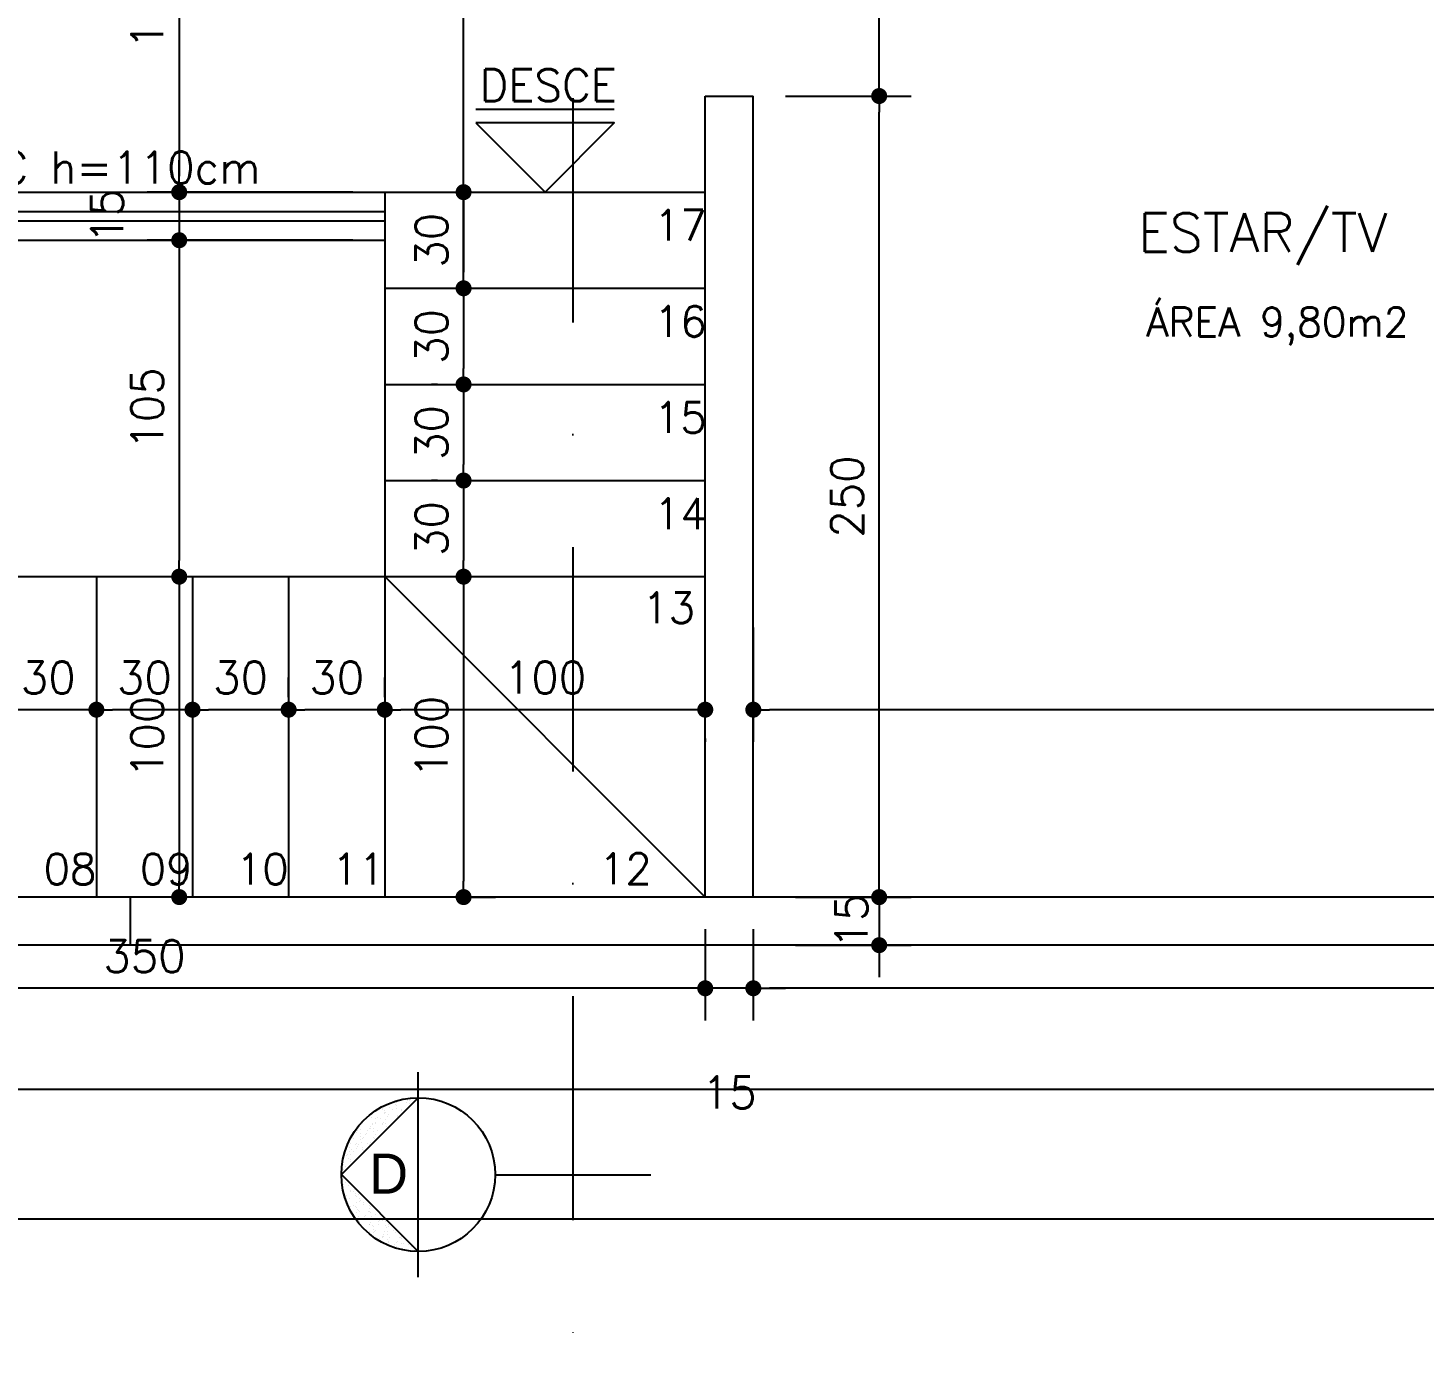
# Model space of a CAD drawing. Header units: inches. Extents: x 580771 to 672494, y 7715997 to 7829530.
# Drawn here: x 653486.4 to 653922, y 7723160.7 to 7723578.9 of the extents above; entities that cross this region are included whole.
import ezdxf

# ---------------------------------------------------------------- set-up
doc = ezdxf.new("R2010")
doc.units = ezdxf.units.IN
doc.header["$MEASUREMENT"] = 0
doc.header["$PDMODE"] = 2
doc.linetypes.add('DASHDOTX2', pattern=[2, 1, -0.5, 0, -0.5])
for name, color, linetype in [('02', 2, 'Continuous'), ('04', 4, 'Continuous'), ('1-ARQ-2', 2, 'Continuous'), ('1-ARQ-A', 1, 'Continuous'), ('ARQ-2', 2, 'Continuous'), ('Layer3', 3, 'Continuous'), ('NIVEL', 2, 'Continuous'), ('P01', 1, 'Continuous'), ('parede', 6, 'Continuous'), ('SIMBOLOS', 2, 'Continuous'), ('TEXTO-1', 2, 'Continuous')]:
    doc.layers.add(name, color=color, linetype=linetype)
doc.styles.add('R80E50', font='romans.shx', dxfattribs={"height": 10})
doc.styles.add('ROMANS', font='romans', dxfattribs={"height": 0.2})
doc.dimstyles.new('ARQ50', dxfattribs={"dimscale": 50, "dimtxt": 10, "dimasz": 0.1, "dimexe": 0.2, "dimexo": 0.2, "dimgap": 0.1, "dimtad": 1, "dimdec": 0, "dimzin": 12, "dimdsep": 46, "dimtxsty": 'R80E50', "dimblk1": 'DOT', "dimblk2": 'DOT', "dimsah": 1, "dimcen": 0.4, "dimclrd": 15, "dimclre": 15, "dimclrt": 3, "dimadec": 0, "dimazin": 0, "dimtfac": 1, "dimtdec": 0, "dimtmove": 2, "dimatfit": 3, "dimldrblk": 'DOT', "dimfxl": 0.2, "dimtolj": 1, "dimtzin": 12, "dimarcsym": 0})

# ---------------------------------------------------------------- blocks, each defined once
blk = doc.blocks.new('*X22')
at = {"color": 0}
for p, q in [((2436.28, -1023.24), (2436.28, -1023.24)), ((2436.91, -1023.13), (2436.91, -1023.13)), ((2437.21, -1023.72), (2437.21, -1023.72)), ((2438.17, -1022.98), (2438.17, -1022.98)), ((2438.54, -1022.4), (2438.54, -1022.4)), ((2438.68, -1022.54), (2438.68, -1022.54)), ((2439.25, -1022.15), (2439.25, -1022.15)), ((2439.3, -1023.69), (2439.3, -1023.69)), ((2439.38, -1023.17), (2439.38, -1023.17)), ((2439.4, -1023.12), (2439.4, -1023.12)), ((2440.33, -1022.9), (2440.33, -1022.9)), ((2440.34, -1022.13), (2440.34, -1022.13)), ((2440.67, -1022.35), (2440.67, -1022.35)), ((2441.09, -1021.83), (2441.09, -1021.83)), ((2441.3, -1022.16), (2441.3, -1022.16)), ((2442.83, -1022.13), (2442.83, -1022.13)), ((2443.17, -1022.34), (2443.17, -1022.34)), ((2443.46, -1022.08), (2443.46, -1022.08)), ((2444, -1023.25), (2444, -1023.25)), ((2444.38, -1023.12), (2444.38, -1023.12)), ((2444.48, -1022.88), (2444.48, -1022.88)), ((2444.99, -1022.5), (2444.99, -1022.5)), ((2445.08, -1023.1), (2445.08, -1023.1)), ((2445.13, -1022.64), (2445.13, -1022.64)), ((2445.5, -1023.05), (2445.5, -1023.05)), ((2445.6, -1023.6), (2445.6, -1023.6)), ((2445.66, -1022.34), (2445.66, -1022.34)), ((2445.83, -1023.27), (2445.83, -1023.27)), ((2446.15, -1022.96), (2446.15, -1022.96)), ((2446.64, -1022.8), (2446.64, -1022.8)), ((2446.87, -1023.11), (2446.87, -1023.11)), ((2447.65, -1023.61), (2447.65, -1023.61)), ((2434.32, -1024.52), (2434.32, -1024.52)), ((2434.57, -1024.58), (2434.57, -1024.58)), ((2434.73, -1024.47), (2434.73, -1024.47)), ((2435.06, -1025.14), (2435.06, -1025.14)), ((2435.1, -1025.34), (2435.1, -1025.34)), ((2435.37, -1025.31), (2435.37, -1025.31)), ((2435.38, -1024.38), (2435.38, -1024.38)), ((2435.51, -1025.44), (2435.51, -1025.44)), ((2436, -1024.14), (2436, -1024.14)), ((2436.18, -1024.51), (2436.18, -1024.51)), ((2436.34, -1024.36), (2436.34, -1024.36)), ((2436.47, -1024.24), (2436.47, -1024.24)), ((2436.89, -1024.18), (2436.89, -1024.18)), ((2436.98, -1023.88), (2436.98, -1023.88)), ((2437.26, -1025.26), (2437.26, -1025.26)), ((2437.54, -1024.1), (2437.54, -1024.1)), ((2437.55, -1025.13), (2437.55, -1025.13)), ((2437.77, -1024.61), (2437.77, -1024.61)), ((2437.92, -1024.74), (2437.92, -1024.74)), ((2438.22, -1024.52), (2438.22, -1024.52)), ((2438.49, -1024.14), (2438.49, -1024.14)), ((2438.62, -1023.96), (2438.62, -1023.96)), ((2438.83, -1024.35), (2438.83, -1024.35)), ((2439.04, -1023.9), (2439.04, -1023.9)), ((2439.69, -1023.81), (2439.69, -1023.81)), ((2445.66, -1025.14), (2445.66, -1025.14)), ((2445.82, -1025.08), (2445.82, -1025.08)), ((2445.97, -1024.13), (2445.97, -1024.13)), ((2446.24, -1025.02), (2446.24, -1025.02)), ((2446.3, -1024.34), (2446.3, -1024.34)), ((2446.63, -1024), (2446.63, -1024)), ((2446.69, -1024.35), (2446.69, -1024.35)), ((2446.74, -1025.89), (2446.74, -1025.89)), ((2446.77, -1024.14), (2446.77, -1024.14)), ((2446.89, -1024.94), (2446.89, -1024.94)), ((2447.47, -1024.78), (2447.47, -1024.78)), ((2447.52, -1025.11), (2447.52, -1025.11)), ((2447.7, -1025.15), (2447.7, -1025.15)), ((2447.97, -1024.8), (2447.97, -1024.8)), ((2448.27, -1025.51), (2448.27, -1025.51)), ((2448.39, -1024.74), (2448.39, -1024.74)), ((2448.41, -1025.64), (2448.41, -1025.64)), ((2448.46, -1024.12), (2448.46, -1024.12)), ((2448.78, -1024.32), (2448.78, -1024.32)), ((2448.79, -1024.34), (2448.79, -1024.34)), ((2448.83, -1025.86), (2448.83, -1025.86)), ((2449.04, -1024.66), (2449.04, -1024.66)), ((2449.86, -1025.07), (2449.86, -1025.07)), ((2450.01, -1025.11), (2450.01, -1025.11)), ((2450.88, -1025.87), (2450.88, -1025.87)), ((2432.02, -1027.7), (2432.02, -1027.7)), ((2432.31, -1028.16), (2432.31, -1028.16)), ((2432.9, -1026.78), (2432.9, -1026.78)), ((2432.96, -1026.01), (2432.96, -1026.01)), ((2433.1, -1026.87), (2433.1, -1026.87)), ((2433.11, -1026.15), (2433.11, -1026.15)), ((2433.22, -1027.14), (2433.22, -1027.14)), ((2433.32, -1026.73), (2433.32, -1026.73)), ((2433.81, -1026.78), (2433.81, -1026.78)), ((2433.97, -1026.64), (2433.97, -1026.64)), ((2434.13, -1026.08), (2434.13, -1026.08)), ((2434.16, -1026.15), (2434.16, -1026.15)), ((2434.18, -1027.62), (2434.18, -1027.62)), ((2434.49, -1026.37), (2434.49, -1026.37)), ((2434.6, -1027.51), (2434.6, -1027.51)), ((2434.75, -1027.65), (2434.75, -1027.65)), ((2434.8, -1028.16), (2434.8, -1028.16)), ((2435.05, -1026.5), (2435.05, -1026.5)), ((2435.15, -1026.88), (2435.15, -1026.88)), ((2435.47, -1026.44), (2435.47, -1026.44)), ((2435.71, -1027.14), (2435.71, -1027.14)), ((2436.12, -1026.36), (2436.12, -1026.36)), ((2436.21, -1026.08), (2436.21, -1026.08)), ((2436.23, -1026.05), (2436.23, -1026.05)), ((2436.65, -1026.15), (2436.65, -1026.15)), ((2436.98, -1026.36), (2436.98, -1026.36)), ((2437.21, -1026.21), (2437.21, -1026.21)), ((2446.61, -1026.13), (2446.61, -1026.13)), ((2446.95, -1026.34), (2446.95, -1026.34)), ((2447.62, -1026.91), (2447.62, -1026.91)), ((2447.75, -1026.69), (2447.75, -1026.69)), ((2448.16, -1027.12), (2448.16, -1027.12)), ((2448.71, -1026.77), (2448.71, -1026.77)), ((2448.88, -1027.4), (2448.88, -1027.4)), ((2449.1, -1026.12), (2449.1, -1026.12)), ((2449.11, -1026.28), (2449.11, -1026.28)), ((2449.13, -1026.71), (2449.13, -1026.71)), ((2449.44, -1026.34), (2449.44, -1026.34)), ((2449.75, -1028.13), (2449.75, -1028.13)), ((2449.78, -1026.63), (2449.78, -1026.63)), ((2449.91, -1026.61), (2449.91, -1026.61)), ((2449.91, -1027.01), (2449.91, -1027.01)), ((2449.96, -1028.15), (2449.96, -1028.15)), ((2450.05, -1027.14), (2450.05, -1027.14)), ((2450.66, -1027.11), (2450.66, -1027.11)), ((2450.75, -1027.78), (2450.75, -1027.78)), ((2450.87, -1026.49), (2450.87, -1026.49)), ((2450.93, -1027.41), (2450.93, -1027.41)), ((2451.28, -1026.43), (2451.28, -1026.43)), ((2452.06, -1028.13), (2452.06, -1028.13)), ((2452.24, -1028.12), (2452.24, -1028.12)), ((2431.11, -1029.98), (2431.11, -1029.98)), ((2431.37, -1029.15), (2431.37, -1029.15)), ((2431.48, -1029.04), (2431.48, -1029.04)), ((2431.9, -1028.98), (2431.9, -1028.98)), ((2432.07, -1029.24), (2432.07, -1029.24)), ((2432.2, -1028.22), (2432.2, -1028.22)), ((2432.34, -1028.35), (2432.34, -1028.35)), ((2432.55, -1028.9), (2432.55, -1028.9)), ((2432.65, -1028.37), (2432.65, -1028.37)), ((2432.96, -1030.16), (2432.96, -1030.16)), ((2433.04, -1028.99), (2433.04, -1028.99)), ((2433.15, -1028.41), (2433.15, -1028.41)), ((2433.2, -1029.95), (2433.2, -1029.95)), ((2433.64, -1028.75), (2433.64, -1028.75)), ((2433.84, -1029.72), (2433.84, -1029.72)), ((2433.86, -1029.15), (2433.86, -1029.15)), ((2434.05, -1028.7), (2434.05, -1028.7)), ((2434.24, -1029.16), (2434.24, -1029.16)), ((2434.7, -1028.61), (2434.7, -1028.61)), ((2435.14, -1028.37), (2435.14, -1028.37)), ((2435.2, -1028.42), (2435.2, -1028.42)), ((2449.45, -1028.74), (2449.45, -1028.74)), ((2449.87, -1028.69), (2449.87, -1028.69)), ((2450.01, -1029.69), (2450.01, -1029.69)), ((2450.09, -1028.34), (2450.09, -1028.34)), ((2450.4, -1030.13), (2450.4, -1030.13)), ((2450.52, -1028.6), (2450.52, -1028.6)), ((2450.73, -1030.35), (2450.73, -1030.35)), ((2450.98, -1028.95), (2450.98, -1028.95)), ((2451.3, -1029.12), (2451.3, -1029.12)), ((2451.55, -1028.51), (2451.55, -1028.51)), ((2451.6, -1028.46), (2451.6, -1028.46)), ((2451.69, -1028.65), (2451.69, -1028.65)), ((2452.02, -1028.41), (2452.02, -1028.41)), ((2452.11, -1029.67), (2452.11, -1029.67)), ((2452.39, -1029.28), (2452.39, -1029.28)), ((2452.58, -1028.34), (2452.58, -1028.34)), ((2452.89, -1030.13), (2452.89, -1030.13)), ((2453.19, -1030.01), (2453.19, -1030.01)), ((2453.22, -1030.34), (2453.22, -1030.34)), ((2453.33, -1030.15), (2453.33, -1030.15)), ((2453.41, -1030.29), (2453.41, -1030.29)), ((2430.13, -1032.31), (2430.13, -1032.31)), ((2430.48, -1031.24), (2430.48, -1031.24)), ((2430.8, -1030.38), (2430.8, -1030.38)), ((2431.11, -1032.17), (2431.11, -1032.17)), ((2431.14, -1031.16), (2431.14, -1031.16)), ((2431.16, -1031.52), (2431.16, -1031.52)), ((2431.43, -1030.42), (2431.43, -1030.42)), ((2431.58, -1030.56), (2431.58, -1030.56)), ((2432.02, -1031.16), (2432.02, -1031.16)), ((2432.12, -1030.78), (2432.12, -1030.78)), ((2432.22, -1031.01), (2432.22, -1031.01)), ((2432.28, -1031.19), (2432.28, -1031.19)), ((2432.64, -1030.96), (2432.64, -1030.96)), ((2433.29, -1030.38), (2433.29, -1030.38)), ((2451.03, -1030.49), (2451.03, -1030.49)), ((2451.25, -1030.58), (2451.25, -1030.58)), ((2451.95, -1031.12), (2451.95, -1031.12)), ((2452.16, -1031.21), (2452.16, -1031.21)), ((2452.34, -1030.43), (2452.34, -1030.43)), ((2452.57, -1032.35), (2452.57, -1032.35)), ((2452.76, -1030.38), (2452.76, -1030.38)), ((2453.08, -1032.41), (2453.08, -1032.41)), ((2453.19, -1030.42), (2453.19, -1030.42)), ((2453.24, -1031.96), (2453.24, -1031.96)), ((2453.49, -1032.35), (2453.49, -1032.35)), ((2453.53, -1032.13), (2453.53, -1032.13)), ((2453.87, -1032.34), (2453.87, -1032.34)), ((2430.17, -1033.16), (2430.17, -1033.16)), ((2430.67, -1032.62), (2430.67, -1032.62)), ((2430.81, -1032.76), (2430.81, -1032.76)), ((2453.26, -1032.99), (2453.26, -1032.99))]:
    blk.add_line(p, q, dxfattribs=at)
blk = doc.blocks.new('_DOT')
at = {"color": 0, "linetype": 'ByBlock'}
blk.add_line((-0.5, 0), (-1, 0), dxfattribs=at)
at = {"color": 0, "linetype": 'ByBlock', "const_width": 0.5}
blk.add_lwpolyline([(-0.25, 0, 1), (0.25, 0, 1)], format="xyb", close=True, dxfattribs=at)
blk = doc.blocks.new('*D982')
at = {"layer": 'Defpoints', "color": 0, "transparency": 16777216}
for p in [(653712.74, 7723307.68), (655382.74, 7723307.68), (653712.74, 7723279.22)]:
    blk.add_point(p, dxfattribs=at)
at = {"layer": 'NIVEL', "color": 15, "lineweight": -2, "transparency": 16777216}
for p, q in [((653712.74, 7723297.68), (653712.74, 7723269.22)), ((655382.74, 7723297.68), (655382.74, 7723269.22)), ((655377.74, 7723279.22), (653717.74, 7723279.22))]:
    blk.add_line(p, q, dxfattribs=at)
at = {"layer": 'NIVEL', "color": 15, "lineweight": -2, "transparency": 16777216, "xscale": 5, "yscale": 5, "zscale": 5, "rotation": 180}
blk.add_blockref('_DOT', (653712.74, 7723279.22), dxfattribs=at)
at = {"layer": 'NIVEL', "color": 15, "lineweight": -2, "transparency": 16777216, "xscale": 5, "yscale": 5, "zscale": 5}
blk.add_blockref('_DOT', (655382.74, 7723279.22), dxfattribs=at)
at = {"layer": 'NIVEL', "color": 3, "transparency": 16777216, "insert": (654547.74, 7723289.22), "char_height": 10, "attachment_point": 5, "style": 'R80E50'}
blk.add_mtext('\\A1;1670', dxfattribs=at)
blk = doc.blocks.new('*D983')
at = {"layer": 'Defpoints', "color": 0, "transparency": 16777216}
for p in [(653697.74, 7723307.68), (653712.74, 7723307.68), (653697.74, 7723279.22)]:
    blk.add_point(p, dxfattribs=at)
at = {"layer": 'NIVEL', "color": 15, "lineweight": -2, "transparency": 16777216}
for p, q in [((653697.74, 7723297.68), (653697.74, 7723269.22)), ((653712.74, 7723297.68), (653712.74, 7723269.22)), ((653692.74, 7723279.22), (653687.74, 7723279.22)), ((653712.74, 7723279.22), (653697.74, 7723279.22)), ((653717.74, 7723279.22), (653722.74, 7723279.22))]:
    blk.add_line(p, q, dxfattribs=at)
at = {"layer": 'NIVEL', "color": 15, "lineweight": -2, "transparency": 16777216, "xscale": 5, "yscale": 5, "zscale": 5}
blk.add_blockref('_DOT', (653697.74, 7723279.22), dxfattribs=at)
at = {"layer": 'NIVEL', "color": 15, "lineweight": -2, "transparency": 16777216, "xscale": 5, "yscale": 5, "zscale": 5, "rotation": 180}
blk.add_blockref('_DOT', (653712.74, 7723279.22), dxfattribs=at)
at = {"layer": 'NIVEL', "color": 3, "transparency": 16777216, "insert": (653705.24, 7723246.72), "char_height": 10, "attachment_point": 5, "style": 'R80E50'}
blk.add_mtext('\\A1;15', dxfattribs=at)
blk = doc.blocks.new('*D984')
at = {"layer": 'Defpoints', "color": 0, "transparency": 16777216}
for p in [(653347.74, 7723307.68), (653697.74, 7723307.68), (653347.74, 7723279.22)]:
    blk.add_point(p, dxfattribs=at)
at = {"layer": 'NIVEL', "color": 15, "lineweight": -2, "transparency": 16777216}
for p, q in [((653347.74, 7723297.68), (653347.74, 7723269.22)), ((653697.74, 7723297.68), (653697.74, 7723269.22)), ((653692.74, 7723279.22), (653352.74, 7723279.22))]:
    blk.add_line(p, q, dxfattribs=at)
at = {"layer": 'NIVEL', "color": 15, "lineweight": -2, "transparency": 16777216, "xscale": 5, "yscale": 5, "zscale": 5, "rotation": 180}
blk.add_blockref('_DOT', (653347.74, 7723279.22), dxfattribs=at)
at = {"layer": 'NIVEL', "color": 15, "lineweight": -2, "transparency": 16777216, "xscale": 5, "yscale": 5, "zscale": 5}
blk.add_blockref('_DOT', (653697.74, 7723279.22), dxfattribs=at)
at = {"layer": 'NIVEL', "color": 3, "transparency": 16777216, "insert": (653522.74, 7723289.22), "char_height": 10, "attachment_point": 5, "style": 'R80E50'}
blk.add_mtext('\\A1;350', dxfattribs=at)
blk = doc.blocks.new('*D990')
at = {"layer": 'Defpoints', "color": 0, "transparency": 16777216}
for p in [(652832.74, 7723300.18), (656007.74, 7723292.68), (652832.74, 7723247.63)]:
    blk.add_point(p, dxfattribs=at)
at = {"layer": 'NIVEL', "color": 15, "lineweight": -2, "transparency": 16777216}
for p, q in [((652832.74, 7723290.18), (652832.74, 7723237.63)), ((656007.74, 7723282.68), (656007.74, 7723237.63)), ((656002.74, 7723247.63), (652837.74, 7723247.63))]:
    blk.add_line(p, q, dxfattribs=at)
at = {"layer": 'NIVEL', "color": 15, "lineweight": -2, "transparency": 16777216, "xscale": 5, "yscale": 5, "zscale": 5, "rotation": 180}
blk.add_blockref('_DOT', (652832.74, 7723247.63), dxfattribs=at)
at = {"layer": 'NIVEL', "color": 15, "lineweight": -2, "transparency": 16777216, "xscale": 5, "yscale": 5, "zscale": 5}
blk.add_blockref('_DOT', (656007.74, 7723247.63), dxfattribs=at)
at = {"layer": 'NIVEL', "color": 3, "transparency": 16777216, "insert": (654420.24, 7723257.63), "char_height": 10, "attachment_point": 5, "style": 'R80E50'}
blk.add_mtext('\\A1;3175', dxfattribs=at)
blk = doc.blocks.new('*D996')
at = {"layer": 'Defpoints', "color": 0, "transparency": 16777216}
for p in [(654422.74, 7723407.68), (653712.74, 7723401.87), (653712.74, 7723366.17)]:
    blk.add_point(p, dxfattribs=at)
at = {"layer": 'NIVEL', "color": 15, "lineweight": -2, "transparency": 16777216}
for p, q in [((654422.74, 7723397.68), (654422.74, 7723356.17)), ((653712.74, 7723391.87), (653712.74, 7723356.17)), ((654417.74, 7723366.17), (653717.74, 7723366.17))]:
    blk.add_line(p, q, dxfattribs=at)
at = {"layer": 'NIVEL', "color": 15, "lineweight": -2, "transparency": 16777216, "xscale": 5, "yscale": 5, "zscale": 5, "rotation": 180}
blk.add_blockref('_DOT', (653712.74, 7723366.17), dxfattribs=at)
at = {"layer": 'NIVEL', "color": 15, "lineweight": -2, "transparency": 16777216, "xscale": 5, "yscale": 5, "zscale": 5}
blk.add_blockref('_DOT', (654422.74, 7723366.17), dxfattribs=at)
at = {"layer": 'NIVEL', "color": 3, "transparency": 16777216, "insert": (654067.74, 7723376.17), "char_height": 10, "attachment_point": 5, "style": 'R80E50'}
blk.add_mtext('\\A1;710', dxfattribs=at)
blk = doc.blocks.new('*D997')
at = {"layer": 'Defpoints', "color": 0, "transparency": 16777216}
for p in [(653597.74, 7723366.17), (653697.74, 7723367.14), (653597.74, 7723360.12)]:
    blk.add_point(p, dxfattribs=at)
at = {"layer": 'NIVEL', "color": 15, "lineweight": -2, "transparency": 16777216}
for p, q in [((653597.74, 7723370.12), (653597.74, 7723376.17)), ((653692.74, 7723366.17), (653602.74, 7723366.17)), ((653697.74, 7723357.14), (653697.74, 7723356.17))]:
    blk.add_line(p, q, dxfattribs=at)
at = {"layer": 'NIVEL', "color": 15, "lineweight": -2, "transparency": 16777216, "xscale": 5, "yscale": 5, "zscale": 5, "rotation": 180}
blk.add_blockref('_DOT', (653597.74, 7723366.17), dxfattribs=at)
at = {"layer": 'NIVEL', "color": 15, "lineweight": -2, "transparency": 16777216, "xscale": 5, "yscale": 5, "zscale": 5}
blk.add_blockref('_DOT', (653697.74, 7723366.17), dxfattribs=at)
at = {"layer": 'NIVEL', "color": 3, "transparency": 16777216, "insert": (653647.74, 7723376.17), "char_height": 10, "attachment_point": 5, "style": 'R80E50'}
blk.add_mtext('\\A1;100', dxfattribs=at)
blk = doc.blocks.new('*D824')
at = {"layer": 'Defpoints', "color": 0, "transparency": 16777216}
for p in [(653567.74, 7723366.17), (653567.74, 7723360.12), (653597.74, 7723360.12)]:
    blk.add_point(p, dxfattribs=at)
at = {"layer": 'NIVEL', "color": 15, "lineweight": -2, "transparency": 16777216}
for p, q in [((653567.74, 7723370.12), (653567.74, 7723376.17)), ((653597.74, 7723370.12), (653597.74, 7723376.17)), ((653592.74, 7723366.17), (653572.74, 7723366.17))]:
    blk.add_line(p, q, dxfattribs=at)
at = {"layer": 'NIVEL', "color": 15, "lineweight": -2, "transparency": 16777216, "xscale": 5, "yscale": 5, "zscale": 5, "rotation": 180}
blk.add_blockref('_DOT', (653567.74, 7723366.17), dxfattribs=at)
at = {"layer": 'NIVEL', "color": 15, "lineweight": -2, "transparency": 16777216, "xscale": 5, "yscale": 5, "zscale": 5}
blk.add_blockref('_DOT', (653597.74, 7723366.17), dxfattribs=at)
at = {"layer": 'NIVEL', "color": 3, "transparency": 16777216, "insert": (653582.74, 7723376.17), "char_height": 10, "attachment_point": 5, "style": 'R80E50'}
blk.add_mtext('\\A1;30', dxfattribs=at)
blk = doc.blocks.new('*D825')
at = {"layer": 'Defpoints', "color": 0, "transparency": 16777216}
for p in [(653537.74, 7723368.24), (653537.74, 7723366.17), (653567.74, 7723360.12)]:
    blk.add_point(p, dxfattribs=at)
at = {"layer": 'NIVEL', "color": 15, "lineweight": -2, "transparency": 16777216}
for p, q in [((653567.74, 7723370.12), (653567.74, 7723376.17)), ((653562.74, 7723366.17), (653542.74, 7723366.17)), ((653537.74, 7723358.24), (653537.74, 7723356.17))]:
    blk.add_line(p, q, dxfattribs=at)
at = {"layer": 'NIVEL', "color": 15, "lineweight": -2, "transparency": 16777216, "xscale": 5, "yscale": 5, "zscale": 5, "rotation": 180}
blk.add_blockref('_DOT', (653537.74, 7723366.17), dxfattribs=at)
at = {"layer": 'NIVEL', "color": 15, "lineweight": -2, "transparency": 16777216, "xscale": 5, "yscale": 5, "zscale": 5}
blk.add_blockref('_DOT', (653567.74, 7723366.17), dxfattribs=at)
at = {"layer": 'NIVEL', "color": 3, "transparency": 16777216, "insert": (653552.74, 7723376.17), "char_height": 10, "attachment_point": 5, "style": 'R80E50'}
blk.add_mtext('\\A1;30', dxfattribs=at)
blk = doc.blocks.new('*D826')
at = {"layer": 'Defpoints', "color": 0, "transparency": 16777216}
for p in [(653507.74, 7723368.24), (653537.74, 7723368.24), (653507.74, 7723366.17)]:
    blk.add_point(p, dxfattribs=at)
at = {"layer": 'NIVEL', "color": 15, "lineweight": -2, "transparency": 16777216}
for p, q in [((653532.74, 7723366.17), (653512.74, 7723366.17)), ((653507.74, 7723358.24), (653507.74, 7723356.17)), ((653537.74, 7723358.24), (653537.74, 7723356.17))]:
    blk.add_line(p, q, dxfattribs=at)
at = {"layer": 'NIVEL', "color": 15, "lineweight": -2, "transparency": 16777216, "xscale": 5, "yscale": 5, "zscale": 5, "rotation": 180}
blk.add_blockref('_DOT', (653507.74, 7723366.17), dxfattribs=at)
at = {"layer": 'NIVEL', "color": 15, "lineweight": -2, "transparency": 16777216, "xscale": 5, "yscale": 5, "zscale": 5}
blk.add_blockref('_DOT', (653537.74, 7723366.17), dxfattribs=at)
at = {"layer": 'NIVEL', "color": 3, "transparency": 16777216, "insert": (653522.74, 7723376.17), "char_height": 10, "attachment_point": 5, "style": 'R80E50'}
blk.add_mtext('\\A1;30', dxfattribs=at)
blk = doc.blocks.new('*D827')
at = {"layer": 'Defpoints', "color": 0, "transparency": 16777216}
for p in [(653477.74, 7723368.24), (653507.74, 7723368.24), (653477.74, 7723366.17)]:
    blk.add_point(p, dxfattribs=at)
at = {"layer": 'NIVEL', "color": 15, "lineweight": -2, "transparency": 16777216}
for p, q in [((653502.74, 7723366.17), (653482.74, 7723366.17)), ((653477.74, 7723358.24), (653477.74, 7723356.17)), ((653507.74, 7723358.24), (653507.74, 7723356.17))]:
    blk.add_line(p, q, dxfattribs=at)
at = {"layer": 'NIVEL', "color": 15, "lineweight": -2, "transparency": 16777216, "xscale": 5, "yscale": 5, "zscale": 5, "rotation": 180}
blk.add_blockref('_DOT', (653477.74, 7723366.17), dxfattribs=at)
at = {"layer": 'NIVEL', "color": 15, "lineweight": -2, "transparency": 16777216, "xscale": 5, "yscale": 5, "zscale": 5}
blk.add_blockref('_DOT', (653507.74, 7723366.17), dxfattribs=at)
at = {"layer": 'NIVEL', "color": 3, "transparency": 16777216, "insert": (653492.74, 7723376.17), "char_height": 10, "attachment_point": 5, "style": 'R80E50'}
blk.add_mtext('\\A1;30', dxfattribs=at)
blk = doc.blocks.new('*D897')
at = {"layer": 'Defpoints', "color": 0, "transparency": 16777216}
for p in [(653715.92, 7723307.68), (653715.92, 7723292.68), (653752.01, 7723292.68)]:
    blk.add_point(p, dxfattribs=at)
at = {"layer": 'NIVEL', "color": 15, "lineweight": -2, "transparency": 16777216}
for p, q in [((653752.01, 7723312.68), (653752.01, 7723317.68)), ((653725.92, 7723307.68), (653762.01, 7723307.68)), ((653752.01, 7723307.68), (653752.01, 7723292.68)), ((653725.92, 7723292.68), (653762.01, 7723292.68)), ((653752.01, 7723287.68), (653752.01, 7723282.68))]:
    blk.add_line(p, q, dxfattribs=at)
at = {"layer": 'NIVEL', "color": 15, "lineweight": -2, "transparency": 16777216, "xscale": 5, "yscale": 5, "zscale": 5}
for p, rotation in [((653752.01, 7723307.68), 270), ((653752.01, 7723292.68), 90)]:
    blk.add_blockref('_DOT', p, dxfattribs=dict(at, rotation=rotation))
at = {"layer": 'NIVEL', "color": 3, "transparency": 16777216, "insert": (653743.36, 7723300.18), "char_height": 10, "attachment_point": 5, "rotation": 90, "style": 'R80E50'}
blk.add_mtext('\\A1;15', dxfattribs=at)
blk = doc.blocks.new('*D898')
at = {"layer": 'Defpoints', "color": 0, "transparency": 16777216}
for p in [(653712.74, 7723557.68), (653752.01, 7723557.68), (653715.92, 7723307.68)]:
    blk.add_point(p, dxfattribs=at)
at = {"layer": 'NIVEL', "color": 15, "lineweight": -2, "transparency": 16777216}
for p, q in [((653722.74, 7723557.68), (653762.01, 7723557.68)), ((653752.01, 7723312.68), (653752.01, 7723552.68)), ((653725.92, 7723307.68), (653762.01, 7723307.68))]:
    blk.add_line(p, q, dxfattribs=at)
at = {"layer": 'NIVEL', "color": 15, "lineweight": -2, "transparency": 16777216, "xscale": 5, "yscale": 5, "zscale": 5}
for p, rotation in [((653752.01, 7723557.68), 90), ((653752.01, 7723307.68), 270)]:
    blk.add_blockref('_DOT', p, dxfattribs=dict(at, rotation=rotation))
at = {"layer": 'NIVEL', "color": 3, "transparency": 16777216, "insert": (653742.01, 7723432.68), "char_height": 10, "attachment_point": 5, "rotation": 90, "style": 'R80E50'}
blk.add_mtext('\\A1;250', dxfattribs=at)
blk = doc.blocks.new('*D899')
at = {"layer": 'Defpoints', "color": 0, "transparency": 16777216}
for p in [(653745.46, 7723807.68), (653752.01, 7723807.68), (653712.74, 7723557.68)]:
    blk.add_point(p, dxfattribs=at)
at = {"layer": 'NIVEL', "color": 15, "lineweight": -2, "transparency": 16777216}
for p, q in [((653755.46, 7723807.68), (653762.01, 7723807.68)), ((653752.01, 7723562.68), (653752.01, 7723802.68)), ((653722.74, 7723557.68), (653762.01, 7723557.68))]:
    blk.add_line(p, q, dxfattribs=at)
at = {"layer": 'NIVEL', "color": 15, "lineweight": -2, "transparency": 16777216, "xscale": 5, "yscale": 5, "zscale": 5}
for p, rotation in [((653752.01, 7723807.68), 90), ((653752.01, 7723557.68), 270)]:
    blk.add_blockref('_DOT', p, dxfattribs=dict(at, rotation=rotation))
at = {"layer": 'NIVEL', "color": 3, "transparency": 16777216, "insert": (653742.01, 7723682.68), "char_height": 10, "attachment_point": 5, "rotation": 90, "style": 'R80E50'}
blk.add_mtext('\\A1;250', dxfattribs=at)
blk = doc.blocks.new('*D904')
at = {"layer": 'Defpoints', "color": 0, "transparency": 16777216}
for p in [(653547.74, 7723642.68), (653533.6, 7723527.68), (653597.74, 7723527.68)]:
    blk.add_point(p, dxfattribs=at)
at = {"layer": 'NIVEL', "color": 15, "lineweight": -2, "transparency": 16777216}
for p, q in [((653537.74, 7723642.68), (653523.6, 7723642.68)), ((653533.6, 7723637.68), (653533.6, 7723532.68)), ((653587.74, 7723527.68), (653523.6, 7723527.68))]:
    blk.add_line(p, q, dxfattribs=at)
at = {"layer": 'NIVEL', "color": 15, "lineweight": -2, "transparency": 16777216, "xscale": 5, "yscale": 5, "zscale": 5}
for p, rotation in [((653533.6, 7723642.68), 90), ((653533.6, 7723527.68), 270)]:
    blk.add_blockref('_DOT', p, dxfattribs=dict(at, rotation=rotation))
at = {"layer": 'NIVEL', "color": 3, "transparency": 16777216, "insert": (653523.6, 7723585.18), "char_height": 10, "attachment_point": 5, "rotation": 90, "style": 'R80E50'}
blk.add_mtext('\\A1;115', dxfattribs=at)
blk = doc.blocks.new('*D905')
at = {"layer": 'Defpoints', "color": 0, "transparency": 16777216}
for p in [(653597.74, 7723527.68), (653533.6, 7723512.68), (653597.74, 7723512.68)]:
    blk.add_point(p, dxfattribs=at)
at = {"layer": 'NIVEL', "color": 15, "lineweight": -2, "transparency": 16777216}
for p, q in [((653533.6, 7723532.68), (653533.6, 7723537.68)), ((653587.74, 7723527.68), (653523.6, 7723527.68)), ((653533.6, 7723527.68), (653533.6, 7723512.68)), ((653587.74, 7723512.68), (653523.6, 7723512.68)), ((653533.6, 7723507.68), (653533.6, 7723502.68))]:
    blk.add_line(p, q, dxfattribs=at)
at = {"layer": 'NIVEL', "color": 15, "lineweight": -2, "transparency": 16777216, "xscale": 5, "yscale": 5, "zscale": 5}
for p, rotation in [((653533.6, 7723527.68), 270), ((653533.6, 7723512.68), 90)]:
    blk.add_blockref('_DOT', p, dxfattribs=dict(at, rotation=rotation))
at = {"layer": 'NIVEL', "color": 3, "transparency": 16777216, "insert": (653511.1, 7723520.18), "char_height": 10, "attachment_point": 5, "rotation": 90, "style": 'R80E50'}
blk.add_mtext('\\A1;15', dxfattribs=at)
blk = doc.blocks.new('*D906')
at = {"layer": 'Defpoints', "color": 0, "transparency": 16777216}
for p in [(653597.74, 7723512.68), (653533.6, 7723407.68), (653597.74, 7723407.68)]:
    blk.add_point(p, dxfattribs=at)
at = {"layer": 'NIVEL', "color": 15, "lineweight": -2, "transparency": 16777216}
for p, q in [((653587.74, 7723512.68), (653523.6, 7723512.68)), ((653533.6, 7723507.68), (653533.6, 7723412.68)), ((653587.74, 7723407.68), (653523.6, 7723407.68))]:
    blk.add_line(p, q, dxfattribs=at)
at = {"layer": 'NIVEL', "color": 15, "lineweight": -2, "transparency": 16777216, "xscale": 5, "yscale": 5, "zscale": 5}
for p, rotation in [((653533.6, 7723512.68), 90), ((653533.6, 7723407.68), 270)]:
    blk.add_blockref('_DOT', p, dxfattribs=dict(at, rotation=rotation))
at = {"layer": 'NIVEL', "color": 3, "transparency": 16777216, "insert": (653523.6, 7723460.18), "char_height": 10, "attachment_point": 5, "rotation": 90, "style": 'R80E50'}
blk.add_mtext('\\A1;105', dxfattribs=at)
blk = doc.blocks.new('*D907')
at = {"layer": 'Defpoints', "color": 0, "transparency": 16777216}
for p in [(653597.74, 7723407.68), (653533.6, 7723307.68), (653547.65, 7723307.68)]:
    blk.add_point(p, dxfattribs=at)
at = {"layer": 'NIVEL', "color": 15, "lineweight": -2, "transparency": 16777216}
for p, q in [((653587.74, 7723407.68), (653523.6, 7723407.68)), ((653533.6, 7723402.68), (653533.6, 7723312.68)), ((653537.65, 7723307.68), (653523.6, 7723307.68))]:
    blk.add_line(p, q, dxfattribs=at)
at = {"layer": 'NIVEL', "color": 15, "lineweight": -2, "transparency": 16777216, "xscale": 5, "yscale": 5, "zscale": 5}
for p, rotation in [((653533.6, 7723407.68), 90), ((653533.6, 7723307.68), 270)]:
    blk.add_blockref('_DOT', p, dxfattribs=dict(at, rotation=rotation))
at = {"layer": 'NIVEL', "color": 3, "transparency": 16777216, "insert": (653523.6, 7723357.68), "char_height": 10, "attachment_point": 5, "rotation": 90, "style": 'R80E50'}
blk.add_mtext('\\A1;100', dxfattribs=at)
blk = doc.blocks.new('*D1002')
at = {"layer": 'Defpoints', "color": 0, "transparency": 16777216}
for p in [(653597.74, 7723527.68), (653597.74, 7723497.68), (653622.33, 7723497.68)]:
    blk.add_point(p, dxfattribs=at)
at = {"layer": 'NIVEL', "color": 15, "lineweight": -2, "transparency": 16777216}
for p, q in [((653607.74, 7723527.68), (653632.33, 7723527.68)), ((653622.33, 7723522.68), (653622.33, 7723502.68)), ((653607.74, 7723497.68), (653632.33, 7723497.68))]:
    blk.add_line(p, q, dxfattribs=at)
at = {"layer": 'NIVEL', "color": 15, "lineweight": -2, "transparency": 16777216, "xscale": 5, "yscale": 5, "zscale": 5}
for p, rotation in [((653622.33, 7723527.68), 90), ((653622.33, 7723497.68), 270)]:
    blk.add_blockref('_DOT', p, dxfattribs=dict(at, rotation=rotation))
at = {"layer": 'NIVEL', "color": 3, "transparency": 16777216, "insert": (653612.33, 7723512.68), "char_height": 10, "attachment_point": 5, "rotation": 90, "style": 'R80E50'}
blk.add_mtext('\\A1;30', dxfattribs=at)
blk = doc.blocks.new('*D1003')
at = {"layer": 'Defpoints', "color": 0, "transparency": 16777216}
for p in [(653597.74, 7723497.68), (653622.33, 7723467.68), (653624.23, 7723467.68)]:
    blk.add_point(p, dxfattribs=at)
at = {"layer": 'NIVEL', "color": 15, "lineweight": -2, "transparency": 16777216}
for p, q in [((653607.74, 7723497.68), (653632.33, 7723497.68)), ((653622.33, 7723492.68), (653622.33, 7723472.68)), ((653614.23, 7723467.68), (653612.33, 7723467.68))]:
    blk.add_line(p, q, dxfattribs=at)
at = {"layer": 'NIVEL', "color": 15, "lineweight": -2, "transparency": 16777216, "xscale": 5, "yscale": 5, "zscale": 5}
for p, rotation in [((653622.33, 7723497.68), 90), ((653622.33, 7723467.68), 270)]:
    blk.add_blockref('_DOT', p, dxfattribs=dict(at, rotation=rotation))
at = {"layer": 'NIVEL', "color": 3, "transparency": 16777216, "insert": (653612.33, 7723482.68), "char_height": 10, "attachment_point": 5, "rotation": 90, "style": 'R80E50'}
blk.add_mtext('\\A1;30', dxfattribs=at)
blk = doc.blocks.new('*D1004')
at = {"layer": 'Defpoints', "color": 0, "transparency": 16777216}
for p in [(653624.23, 7723467.68), (653622.33, 7723437.68), (653624.23, 7723437.68)]:
    blk.add_point(p, dxfattribs=at)
at = {"layer": 'NIVEL', "color": 15, "lineweight": -2, "transparency": 16777216}
for p, q in [((653614.23, 7723467.68), (653612.33, 7723467.68)), ((653622.33, 7723462.68), (653622.33, 7723442.68)), ((653614.23, 7723437.68), (653612.33, 7723437.68))]:
    blk.add_line(p, q, dxfattribs=at)
at = {"layer": 'NIVEL', "color": 15, "lineweight": -2, "transparency": 16777216, "xscale": 5, "yscale": 5, "zscale": 5}
for p, rotation in [((653622.33, 7723467.68), 90), ((653622.33, 7723437.68), 270)]:
    blk.add_blockref('_DOT', p, dxfattribs=dict(at, rotation=rotation))
at = {"layer": 'NIVEL', "color": 3, "transparency": 16777216, "insert": (653612.33, 7723452.68), "char_height": 10, "attachment_point": 5, "rotation": 90, "style": 'R80E50'}
blk.add_mtext('\\A1;30', dxfattribs=at)
blk = doc.blocks.new('*D1005')
at = {"layer": 'Defpoints', "color": 0, "transparency": 16777216}
for p in [(653624.23, 7723437.68), (653622.33, 7723407.68), (653624.23, 7723407.68)]:
    blk.add_point(p, dxfattribs=at)
at = {"layer": 'NIVEL', "color": 15, "lineweight": -2, "transparency": 16777216}
for p, q in [((653614.23, 7723437.68), (653612.33, 7723437.68)), ((653622.33, 7723432.68), (653622.33, 7723412.68)), ((653614.23, 7723407.68), (653612.33, 7723407.68))]:
    blk.add_line(p, q, dxfattribs=at)
at = {"layer": 'NIVEL', "color": 15, "lineweight": -2, "transparency": 16777216, "xscale": 5, "yscale": 5, "zscale": 5}
for p, rotation in [((653622.33, 7723437.68), 90), ((653622.33, 7723407.68), 270)]:
    blk.add_blockref('_DOT', p, dxfattribs=dict(at, rotation=rotation))
at = {"layer": 'NIVEL', "color": 3, "transparency": 16777216, "insert": (653612.33, 7723422.68), "char_height": 10, "attachment_point": 5, "rotation": 90, "style": 'R80E50'}
blk.add_mtext('\\A1;30', dxfattribs=at)
blk = doc.blocks.new('*D1006')
at = {"layer": 'Defpoints', "color": 0, "transparency": 16777216}
for p in [(653624.23, 7723407.68), (653614.65, 7723307.68), (653622.33, 7723307.68)]:
    blk.add_point(p, dxfattribs=at)
at = {"layer": 'NIVEL', "color": 15, "lineweight": -2, "transparency": 16777216}
for p, q in [((653614.23, 7723407.68), (653612.33, 7723407.68)), ((653622.33, 7723402.68), (653622.33, 7723312.68)), ((653624.65, 7723307.68), (653632.33, 7723307.68))]:
    blk.add_line(p, q, dxfattribs=at)
at = {"layer": 'NIVEL', "color": 15, "lineweight": -2, "transparency": 16777216, "xscale": 5, "yscale": 5, "zscale": 5}
for p, rotation in [((653622.33, 7723407.68), 90), ((653622.33, 7723307.68), 270)]:
    blk.add_blockref('_DOT', p, dxfattribs=dict(at, rotation=rotation))
at = {"layer": 'NIVEL', "color": 3, "transparency": 16777216, "insert": (653612.33, 7723357.68), "char_height": 10, "attachment_point": 5, "rotation": 90, "style": 'R80E50'}
blk.add_mtext('\\A1;100', dxfattribs=at)
blk = doc.blocks.new('*D1007')
at = {"layer": 'Defpoints', "color": 0, "transparency": 16777216}
for p in [(653622.33, 7723802.37), (653634.84, 7723802.37), (653597.74, 7723497.68)]:
    blk.add_point(p, dxfattribs=at)
at = {"layer": 'NIVEL', "color": 15, "lineweight": -2, "transparency": 16777216}
for p, q in [((653624.84, 7723802.37), (653612.33, 7723802.37)), ((653622.33, 7723502.68), (653622.33, 7723797.37)), ((653607.74, 7723497.68), (653632.33, 7723497.68))]:
    blk.add_line(p, q, dxfattribs=at)
at = {"layer": 'NIVEL', "color": 15, "lineweight": -2, "transparency": 16777216, "xscale": 5, "yscale": 5, "zscale": 5}
for p, rotation in [((653622.33, 7723802.37), 90), ((653622.33, 7723497.68), 270)]:
    blk.add_blockref('_DOT', p, dxfattribs=dict(at, rotation=rotation))
at = {"layer": 'NIVEL', "color": 3, "transparency": 16777216, "insert": (653612.33, 7723650.03), "char_height": 10, "attachment_point": 5, "rotation": 90, "style": 'R80E50'}
blk.add_mtext('\\A1;305', dxfattribs=at)
blk = doc.blocks.new('*D1001')
at = {"layer": 'Defpoints', "color": 0, "transparency": 16777216}
for p in [(652356.25, 7723292.68), (656499.08, 7723292.68), (652356.25, 7723207.19)]:
    blk.add_point(p, dxfattribs=at)
at = {"layer": 'NIVEL', "color": 15, "lineweight": -2, "transparency": 16777216}
for p, q in [((652356.25, 7723282.68), (652356.25, 7723197.19)), ((656499.08, 7723282.68), (656499.08, 7723197.19)), ((656494.08, 7723207.19), (652361.25, 7723207.19))]:
    blk.add_line(p, q, dxfattribs=at)
at = {"layer": 'NIVEL', "color": 15, "lineweight": -2, "transparency": 16777216, "xscale": 5, "yscale": 5, "zscale": 5, "rotation": 180}
blk.add_blockref('_DOT', (652356.25, 7723207.19), dxfattribs=at)
at = {"layer": 'NIVEL', "color": 15, "lineweight": -2, "transparency": 16777216, "xscale": 5, "yscale": 5, "zscale": 5}
blk.add_blockref('_DOT', (656499.08, 7723207.19), dxfattribs=at)
at = {"layer": 'NIVEL', "color": 3, "transparency": 16777216, "insert": (654427.66, 7723217.19), "char_height": 10, "attachment_point": 5, "style": 'R80E50'}
blk.add_mtext('\\A1;4143', dxfattribs=at)
blk = doc.blocks.new('*D1379')
at = {"layer": 'Defpoints', "color": 0, "transparency": 16777216}
for p in [(653562.74, 7723657.68), (653347.74, 7723647.78), (653347.74, 7723527.68)]:
    blk.add_point(p, dxfattribs=at)
at = {"layer": 'NIVEL', "color": 15, "lineweight": -2, "transparency": 16777216}
for p, q in [((653347.74, 7723537.68), (653347.74, 7723657.78)), ((653557.74, 7723647.78), (653352.74, 7723647.78)), ((653562.74, 7723647.68), (653562.74, 7723637.78))]:
    blk.add_line(p, q, dxfattribs=at)
at = {"layer": 'NIVEL', "color": 15, "lineweight": -2, "transparency": 16777216, "xscale": 5, "yscale": 5, "zscale": 5, "rotation": 180}
blk.add_blockref('_DOT', (653347.74, 7723647.78), dxfattribs=at)
at = {"layer": 'NIVEL', "color": 15, "lineweight": -2, "transparency": 16777216, "xscale": 5, "yscale": 5, "zscale": 5}
blk.add_blockref('_DOT', (653562.74, 7723647.78), dxfattribs=at)
at = {"layer": 'NIVEL', "color": 3, "transparency": 16777216, "insert": (653455.24, 7723657.78), "char_height": 10, "attachment_point": 5, "style": 'R80E50'}
blk.add_mtext('\\A1;215', dxfattribs=at)

msp = doc.modelspace()

# ---------------------------------------------------------------- linework, layer by layer
at = {"layer": '04', "linetype": 'DASHDOTX2', "ltscale": 70}
msp.add_line((653656.46, 7724817.911), (653656.46, 7723160.694), dxfattribs=at)
at = {"layer": '1-ARQ-2'}
for p, q in [((653347.741, 7723521.685), (653597.741, 7723521.685)), ((653347.741, 7723518.685), (653597.741, 7723518.685))]:
    msp.add_line(p, q, dxfattribs=at)
at = {"layer": 'P01'}
for p, q in [((653347.741, 7723527.685), (653597.741, 7723527.685)), ((653597.741, 7723527.685), (653597.741, 7723307.685)), ((653597.741, 7723527.685), (653697.741, 7723527.685)), ((653347.741, 7723512.685), (653597.741, 7723512.685)), ((653597.741, 7723497.685), (653697.741, 7723497.685)), ((653597.741, 7723467.685), (653697.741, 7723467.685)), ((653597.741, 7723437.685), (653697.741, 7723437.685)), ((653347.741, 7723407.685), (653567.741, 7723407.685)), ((653507.741, 7723407.685), (653507.741, 7723307.685)), ((653537.741, 7723407.685), (653537.741, 7723307.685)), ((653567.741, 7723407.685), (653697.741, 7723407.685)), ((653567.741, 7723407.685), (653567.741, 7723307.685)), ((653597.741, 7723407.685), (653697.741, 7723307.685))]:
    msp.add_line(p, q, dxfattribs=at)
at = {"layer": 'parede'}
for p, q in [((653697.741, 7723557.685), (653712.741, 7723557.685)), ((653697.741, 7723307.685), (653697.741, 7723557.685)), ((653712.741, 7723307.685), (653712.741, 7723557.685)), ((655992.741, 7723307.685), (652832.741, 7723307.685)), ((653518.289, 7723307.685), (653518.289, 7723292.685)), ((656007.741, 7723292.685), (652832.741, 7723292.685))]:
    msp.add_line(p, q, dxfattribs=at)
at = {"layer": 'SIMBOLOS', "color": 1}
for p, q in [((653608.19, 7723189.082), (653608.19, 7723253.082)), ((653608.19, 7723245.082), (653584.19, 7723221.082)), ((653584.19, 7723221.082), (653608.19, 7723197.082))]:
    msp.add_line(p, q, dxfattribs=at)
at = {"layer": 'SIMBOLOS', "color": 4}
msp.add_line((653632.19, 7723220.959), (653680.73, 7723220.959), dxfattribs=at)
at = {"layer": 'SIMBOLOS', "color": 1}
msp.add_circle((653608.19, 7723221.082), 24, dxfattribs=at)
at = {"layer": 'TEXTO-1'}
msp.add_line((653626.141, 7723553.605), (653669.341, 7723553.605), dxfattribs=at)
msp.add_lwpolyline([(653626.141, 7723549.285), (653647.741, 7723527.685), (653669.341, 7723549.285)], close=True, dxfattribs=at)

# ---------------------------------------------------------------- block references
at = {"layer": 'SIMBOLOS', "color": 1, "xscale": 2, "yscale": 2, "zscale": 2, "rotation": 90}
msp.add_blockref('*X22', (651540.689, 7718337.162), dxfattribs=at)

# ---------------------------------------------------------------- texts
at = {"layer": '02', "insert": (653835.406, 7723479.919), "char_height": 9, "width": 104.16053, "attachment_point": 7, "style": 'R80E50'}
msp.add_mtext('\\pt63;{\\C2;ÁREA 9,80m2}', dxfattribs=at)
at = {"layer": '1-ARQ-A', "color": 3, "insert": (653604.998, 7723215.137), "char_height": 12.5, "width": 273.40311, "attachment_point": 9}
msp.add_mtext('{\\fStylus BT|b0|i0|c0|p34;D}', dxfattribs=at)
at = {"layer": 'ARQ-2', "char_height": 9.6, "attachment_point": 7, "style": 'ROMANS'}
for s, insert in [('17', (653681.744, 7723512.554)), ('16', (653681.744, 7723482.554)), ('15', (653681.744, 7723452.554)), ('14', (653681.744, 7723422.554)), ('13', (653678.076, 7723393.191)), ('08', (653491.286, 7723311.634)), ('09', (653521.286, 7723311.634)), ('10', (653551.286, 7723311.634)), ('11', (653581.286, 7723311.634)), ('12', (653664.575, 7723311.768))]:
    msp.add_mtext(s, dxfattribs=dict(at, insert=insert))
at = {"layer": 'Layer3', "style": 'R80E50'}
msp.add_text('ESTAR/TV', height=12.1, dxfattribs=at).set_placement((653832.81, 7723509.02))
at = {"layer": 'NIVEL', "color": 2, "linetype": 'Continuous', "style": 'ROMANS'}
msp.add_text('G.C h=110cm', height=10, dxfattribs=at).set_placement((653464.248, 7723530.35))
at = {"layer": 'TEXTO-1', "style": 'ROMANS'}
msp.add_text('DESCE', height=10, dxfattribs=at).set_placement((653627.32, 7723556.044))

# ---------------------------------------------------------------- dimensions: what is measured, and where the dimension line sits
at = {"layer": 'NIVEL', "color": 4}
for base, p1, p2, picture, middle in [((653752.014, 7723807.685), (653712.741, 7723557.685), (653745.457, 7723807.685), '*D899', (653742.014, 7723682.685)), ((653622.327, 7723802.374), (653597.741, 7723497.685), (653634.838, 7723802.374), '*D1007', (653612.327, 7723650.029)), ((653533.605, 7723527.685), (653547.741, 7723642.685), (653597.741, 7723527.685), '*D904', (653523.605, 7723585.185)), ((653752.014, 7723557.685), (653715.923, 7723307.685), (653712.741, 7723557.685), '*D898', (653742.014, 7723432.685)), ((653533.605, 7723512.685), (653597.741, 7723527.685), (653597.741, 7723512.685), '*D905', (653511.105, 7723520.185)), ((653622.327, 7723497.685), (653597.741, 7723527.685), (653597.741, 7723497.685), '*D1002', (653612.327, 7723512.685)), ((653533.605, 7723407.685), (653597.741, 7723512.685), (653597.741, 7723407.685), '*D906', (653523.605, 7723460.185)), ((653622.327, 7723467.685), (653597.741, 7723497.685), (653624.234, 7723467.685), '*D1003', (653612.327, 7723482.685)), ((653622.327, 7723437.685), (653624.234, 7723467.685), (653624.234, 7723437.685), '*D1004', (653612.327, 7723452.685)), ((653622.327, 7723407.685), (653624.234, 7723437.685), (653624.234, 7723407.685), '*D1005', (653612.327, 7723422.685)), ((653533.605, 7723307.685), (653597.741, 7723407.685), (653547.651, 7723307.685), '*D907', (653523.605, 7723357.685)), ((653622.327, 7723307.685), (653624.234, 7723407.685), (653614.653, 7723307.685), '*D1006', (653612.327, 7723357.685))]:
    dim = msp.add_linear_dim(base=base, p1=p1, p2=p2, angle=90, dimstyle='ARQ50', dxfattribs=at)
    dim.commit()
    dim.dimension.update_dxf_attribs({"geometry": picture, "text_midpoint": middle})
at = {"layer": 'NIVEL'}
dim = msp.add_linear_dim(base=(653347.741, 7723647.78), p1=(653562.741, 7723657.685), p2=(653347.741, 7723527.685), dimstyle='ARQ50', dxfattribs=at)
dim.commit()
dim.dimension.update_dxf_attribs({"geometry": '*D1379', "text_midpoint": (653455.241, 7723657.78)})
at = {"layer": 'NIVEL', "color": 4}
for base, p1, p2, picture, middle in [((653712.741, 7723366.166), (654422.741, 7723407.685), (653712.741, 7723401.866), '*D996', (654067.741, 7723376.166)), ((653477.741, 7723366.166), (653507.741, 7723368.235), (653477.741, 7723368.235), '*D827', (653492.741, 7723376.166)), ((653507.741, 7723366.166), (653537.741, 7723368.235), (653507.741, 7723368.235), '*D826', (653522.741, 7723376.166)), ((653537.741, 7723366.166), (653567.741, 7723360.124), (653537.741, 7723368.235), '*D825', (653552.741, 7723376.166)), ((653567.741, 7723366.166), (653597.741, 7723360.124), (653567.741, 7723360.124), '*D824', (653582.741, 7723376.166)), ((653597.741, 7723366.166), (653697.741, 7723367.139), (653597.741, 7723360.124), '*D997', (653647.741, 7723376.166)), ((653347.741, 7723279.215), (653697.741, 7723307.685), (653347.741, 7723307.685), '*D984', (653522.741, 7723289.215)), ((653697.741, 7723279.215), (653712.741, 7723307.685), (653697.741, 7723307.685), '*D983', (653705.241, 7723246.715)), ((653712.741, 7723279.215), (655382.741, 7723307.685), (653712.741, 7723307.685), '*D982', (654547.741, 7723289.215)), ((652832.741, 7723247.63), (656007.741, 7723292.685), (652832.741, 7723300.185), '*D990', (654420.241, 7723257.63)), ((652356.246, 7723207.192), (656499.083, 7723292.685), (652356.246, 7723292.685), '*D1001', (654427.665, 7723217.192))]:
    dim = msp.add_linear_dim(base=base, p1=p1, p2=p2, dimstyle='ARQ50', dxfattribs=at)
    dim.commit()
    dim.dimension.update_dxf_attribs({"geometry": picture, "text_midpoint": middle})
dim = msp.add_linear_dim(base=(653752.014, 7723292.685), p1=(653715.923, 7723307.685), p2=(653715.923, 7723292.685), angle=90, dimstyle='ARQ50', dxfattribs=at)
dim.commit()
dim.dimension.update_dxf_attribs({"geometry": '*D897', "text_midpoint": (653743.364, 7723300.185), "dimtype": 160})

doc.saveas('drawing.dxf')
